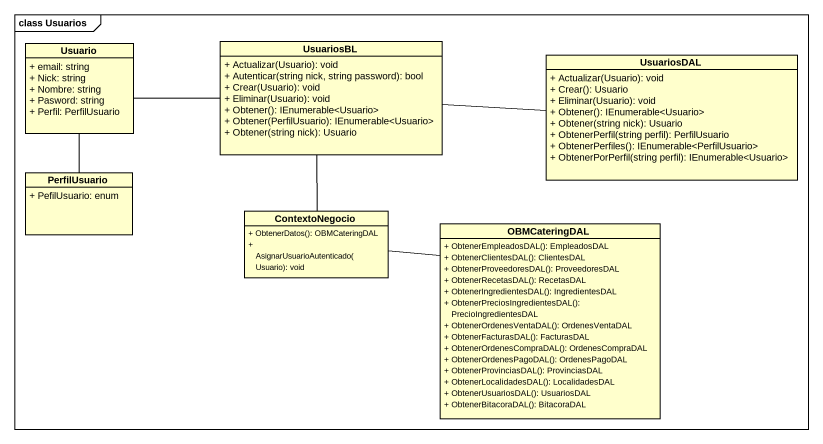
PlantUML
@startuml
mainframe class Usuarios
hide circle
hide empty members
skinparam classAttributeIconSize 0
class Usuario {
  + email: string
  + Nick: string
  + Nombre: string
  + Pasword: string
  + Perfil: PerfilUsuario
}
class UsuariosBL {
  + Actualizar(Usuario): void
  + Autenticar(string nick, string password): bool
  + Crear(Usuario): void
  + Eliminar(Usuario): void
  + Obtener(): IEnumerable<Usuario>
  + Obtener(PerfilUsuario): IEnumerable<Usuario>
  + Obtener(string nick): Usuario
}
class UsuariosDAL {
  + Actualizar(Usuario): void
  + Crear(): Usuario
  + Eliminar(Usuario): void
  + Obtener(): IEnumerable<Usuario>
  + Obtener(string nick): Usuario
  + ObtenerPerfil(string perfil): PerfilUsuario
  + ObtenerPerfiles(): IEnumerable<PerfilUsuario>
  + ObtenerPorPerfil(string perfil): IEnumerable<Usuario>
}
class PerfilUsuario {
  + PefilUsuario: enum
}
class ContextoNegocio {
  + ObtenerDatos(): OBMCateringDAL
  + AsignarUsuarioAutenticado(Usuario): void
}
class OBMCateringDAL {
  + ObtenerEmpleadosDAL(): EmpleadosDAL
  + ObtenerClientesDAL(): ClientesDAL
  + ObtenerProveedoresDAL(): ProveedoresDAL
  + ObtenerRecetasDAL(): RecetasDAL
  + ObtenerIngredientesDAL(): IngredientesDAL
  + ObtenerPreciosIngredientesDAL(): PrecioIngredientesDAL
  + ObtenerOrdenesVentaDAL(): OrdenesVentaDAL
  + ObtenerFacturasDAL(): FacturasDAL
  + ObtenerOrdenesCompraDAL(): OrdenesCompraDAL
  + ObtenerOrdenesPagoDAL(): OrdenesPagoDAL
  + ObtenerProvinciasDAL(): ProvinciasDAL
  + ObtenerLocalidadesDAL(): LocalidadesDAL
  + ObtenerUsuariosDAL(): UsuariosDAL
  + ObtenerBitacoraDAL(): BitacoraDAL
}
Usuario -right- UsuariosBL
Usuario -- PerfilUsuario
UsuariosBL -right- UsuariosDAL
UsuariosBL -- ContextoNegocio
ContextoNegocio -right- OBMCateringDAL
@enduml
